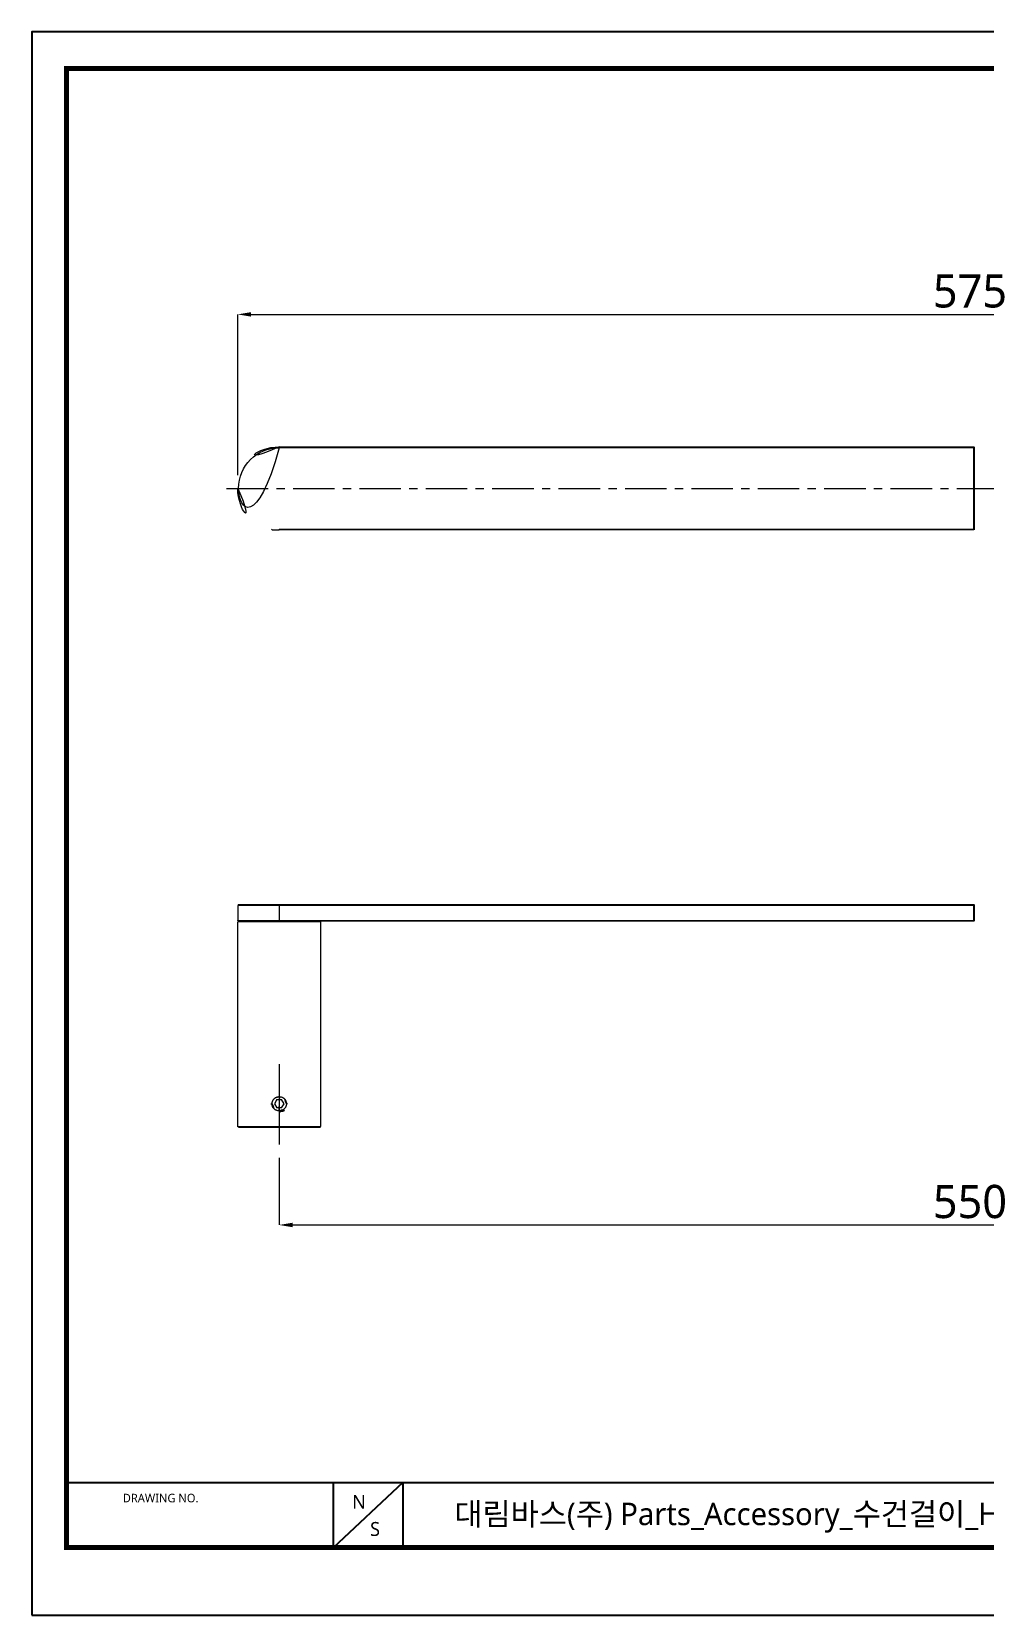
# Model space of a CAD drawing. Extents: x 16296677167 to 16296677818, y -37409618710 to -37409618233.
# Drawn here: x 16296677166.6 to 16296677453.6, y -37409618710.2 to -37409618233.2 of the extents above; entities that cross this region are included whole.
import ezdxf

# ---------------------------------------------------------------- set-up
doc = ezdxf.new("R2010")
doc.units = 0
doc.header["$LTSCALE"] = 10
doc.header["$MEASUREMENT"] = 0
doc.header["$PDMODE"] = 3
doc.header["$PDSIZE"] = -10
doc.linetypes.add('CENTER', pattern=[2, 1.25, -0.25, 0.25, -0.25])
doc.layers.get('0').update_dxf_attribs({"linetype": 'CONTINUOUS'})
doc.layers.get('DEFPOINTS').update_dxf_attribs({"linetype": 'CONTINUOUS'})
doc.layers.add('1', color=7, linetype='CONTINUOUS')
doc.styles.add('Daelim Dimension', font='NanumGothic.ttf')
doc.dimstyles.new('DEFAULT', dxfattribs={"dimscale": 2, "dimtxt": 2, "dimasz": 2, "dimexe": 0, "dimexo": 2, "dimgap": 1, "dimtad": 1, "dimdec": 1, "dimzin": 9, "dimdsep": 46, "dimtxsty": 'Daelim Dimension', "dimcen": 0.5, "dimclrd": 252, "dimclre": 252, "dimclrt": 3, "dimadec": 1, "dimazin": 0, "dimtfac": 1, "dimtdec": 1, "dimtix": 1, "dimtmove": 0, "dimatfit": 3, "dimfxl": 1, "dimtolj": 1, "dimtzin": 1, "dimlwd": 9, "dimlwe": 9, "dimarcsym": 0})

# ---------------------------------------------------------------- blocks, each defined once
blk = doc.blocks.new('*D0')
at = {"color": 5, "lineweight": 9, "ltscale": 0.5, "transparency": 16777216}
for p, q in [((16296677228.70333, -37409618366.74032), (16296677228.70333, -37409618318.32808)), ((16296677232.70333, -37409618318.32808), (16296677665.85596, -37409618318.32808)), ((16296677669.85596, -37409618366.72539), (16296677669.85596, -37409618318.32808))]:
    blk.add_line(p, q, dxfattribs=at)
at = {"color": 5, "ltscale": 0.5, "transparency": 16777216}
for points in [[(16296677232.70333, -37409618317.66142), (16296677232.70333, -37409618318.99474), (16296677228.70333, -37409618318.32808)], [(16296677665.85596, -37409618317.66142), (16296677665.85596, -37409618318.99474), (16296677669.85596, -37409618318.32808)]]:
    blk.add_solid(points, dxfattribs=at)
at = {"layer": 'DEFPOINTS', "color": 0, "ltscale": 0.5, "transparency": 16777216}
for p in [(16296677669.85596, -37409618318.32808), (16296677228.70333, -37409618370.74032), (16296677669.85596, -37409618370.72539)]:
    blk.add_point(p, dxfattribs=at)
at = {"color": 7, "ltscale": 0.5, "transparency": 16777216, "insert": (16296677449.27964, -37409618311.32808), "char_height": 10, "attachment_point": 5, "style": 'Daelim Dimension'}
blk.add_mtext('\\A1;575', dxfattribs=at)
blk = doc.blocks.new('*D1')
at = {"color": 5, "lineweight": 9, "ltscale": 0.5, "transparency": 16777216}
for p, q in [((16296677241.203329, -37409618572.374229), (16296677241.203329, -37409618592.602013)), ((16296677657.35597, -37409618572.374229), (16296677657.35597, -37409618592.602013)), ((16296677245.203329, -37409618592.602013), (16296677653.35597, -37409618592.602013))]:
    blk.add_line(p, q, dxfattribs=at)
at = {"color": 5, "ltscale": 0.5, "transparency": 16777216}
for points in [[(16296677245.203329, -37409618591.935349), (16296677245.203329, -37409618593.268677), (16296677241.203329, -37409618592.602013)], [(16296677653.35597, -37409618591.935349), (16296677653.35597, -37409618593.268677), (16296677657.35597, -37409618592.602013)]]:
    blk.add_solid(points, dxfattribs=at)
at = {"layer": 'DEFPOINTS', "color": 0, "ltscale": 0.5, "transparency": 16777216}
for p in [(16296677241.203329, -37409618568.374229), (16296677657.35597, -37409618568.374229), (16296677657.35597, -37409618592.602013)]:
    blk.add_point(p, dxfattribs=at)
at = {"color": 7, "ltscale": 0.5, "transparency": 16777216, "insert": (16296677449.27965, -37409618585.602013), "char_height": 10, "attachment_point": 5, "style": 'Daelim Dimension'}
blk.add_mtext('\\A1;550', dxfattribs=at)

msp = doc.modelspace()

# ---------------------------------------------------------------- linework, layer by layer
at = {"ltscale": 0.5}
for p, q in [((16296677450.46756, -37409618358.240318), (16296677450.46756, -37409618383.240318)), ((16296677450.46756, -37409618496.094994), (16296677450.46756, -37409618501.094994))]:
    msp.add_line(p, q, dxfattribs=at)
at = {"color": 1, "linetype": 'CENTER', "lineweight": 0}
for p, q in [((16296677225.361629, -37409618370.725388), (16296677674.80624, -37409618370.725388)), ((16296677241.203329, -37409618544.136787), (16296677241.203329, -37409618568.374229))]:
    msp.add_line(p, q, dxfattribs=at)
at = {"color": 5}
msp.add_line((16296677177.089279, -37409618670.210129), (16296677701.27656, -37409618670.210129), dxfattribs=at)
at = {"color": 5, "ltscale": 40}
for p, q in [((16296677257.43997, -37409618670.210129), (16296677257.43997, -37409618689.826469)), ((16296677257.43997, -37409618670.210129), (16296677257.43997, -37409618689.826469)), ((16296677278.43432, -37409618670.210129), (16296677257.43997, -37409618689.826469)), ((16296677278.43432, -37409618670.210129), (16296677257.43997, -37409618689.826469)), ((16296677278.43432, -37409618670.210129), (16296677278.43432, -37409618689.826469)), ((16296677278.43432, -37409618670.210129), (16296677278.43432, -37409618689.826469))]:
    msp.add_line(p, q, dxfattribs=at)
at = {"ltscale": 0.5}
msp.add_lwpolyline([(16296677166.62108, -37409618710.177017), (16296677817.62108, -37409618710.177017), (16296677817.62108, -37409618233.177017), (16296677166.62108, -37409618233.177017)], close=True, dxfattribs=at)
at = {"color": 5, "linetype": 'ByBlock', "lineweight": 200, "const_width": 1.5}
msp.add_lwpolyline([(16296677177.089279, -37409618689.752296), (16296677807.089279, -37409618689.752296), (16296677807.089279, -37409618244.252296), (16296677177.089279, -37409618244.252296)], close=True, dxfattribs=at)
at = {"layer": '1', "color": 7, "linetype": 'Continuous', "lineweight": 18}
for p, q in [((16296677241.203329, -37409618358.240318), (16296677450.46756, -37409618358.240318)), ((16296677238.82498, -37409618383.011971), (16296677239.053329, -37409618383.240318)), ((16296677239.053329, -37409618383.240318), (16296677241.203329, -37409618383.240318)), ((16296677450.46756, -37409618383.240318), (16296677241.203329, -37409618383.240318)), ((16296677228.703329, -37409618496.344994), (16296677228.703329, -37409618500.844994)), ((16296677228.953329, -37409618496.094994), (16296677241.17346, -37409618496.094994)), ((16296677241.17346, -37409618496.094994), (16296677450.46756, -37409618496.094994)), ((16296677228.703329, -37409618562.894981), (16296677228.703329, -37409618501.294983)), ((16296677242.31101, -37409618501.094994), (16296677228.90333, -37409618501.094994)), ((16296677450.46756, -37409618501.094994), (16296677242.311951, -37409618501.094994)), ((16296677253.50325, -37409618501.094994), (16296677253.50333, -37409618501.094994)), ((16296677253.703329, -37409618562.894981), (16296677253.703329, -37409618501.294983)), ((16296677240.48164, -37409618554.844994), (16296677239.759951, -37409618556.094994)), ((16296677239.759951, -37409618556.094994), (16296677240.48164, -37409618557.344994)), ((16296677240.48164, -37409618554.844994), (16296677241.925011, -37409618554.844994)), ((16296677241.925011, -37409618557.344994), (16296677240.48164, -37409618557.344994)), ((16296677242.6467, -37409618556.094994), (16296677241.925011, -37409618554.844994)), ((16296677241.925011, -37409618557.344994), (16296677242.6467, -37409618556.094994)), ((16296677228.90333, -37409618563.094994), (16296677253.50333, -37409618563.094994)), ((16296677251.553329, -37409618563.094994), (16296677251.55328, -37409618563.094994))]:
    msp.add_line(p, q, dxfattribs=at)
at = {"layer": '1', "color": 7, "linetype": 'Continuous', "lineweight": 13}
for p, q in [((16296677241.203329, -37409618358.240318), (16296677241.203329, -37409618358.490318)), ((16296677450.46756, -37409618358.490318), (16296677241.203329, -37409618358.490318)), ((16296677241.17346, -37409618382.990318), (16296677450.46756, -37409618382.990318)), ((16296677241.203329, -37409618382.99028), (16296677241.203329, -37409618383.240318)), ((16296677241.203329, -37409618496.344994), (16296677228.703329, -37409618496.344994)), ((16296677241.203329, -37409618496.094994), (16296677241.203329, -37409618496.344994)), ((16296677241.203329, -37409618496.344994), (16296677241.203329, -37409618500.844994)), ((16296677450.46756, -37409618496.344994), (16296677241.203329, -37409618496.344994)), ((16296677228.703329, -37409618500.844994), (16296677241.203329, -37409618500.844994)), ((16296677253.703251, -37409618501.294983), (16296677228.703329, -37409618501.294983)), ((16296677241.203329, -37409618500.844994), (16296677450.46756, -37409618500.844978)), ((16296677241.203329, -37409618500.844994), (16296677241.203329, -37409618501.094994)), ((16296677253.703329, -37409618501.294983), (16296677253.703251, -37409618501.294983)), ((16296677238.703329, -37409618556.094994), (16296677239.053329, -37409618556.094994)), ((16296677243.703329, -37409618556.094994), (16296677243.353331, -37409618556.094994)), ((16296677228.703329, -37409618562.894981), (16296677228.70336, -37409618562.894981)), ((16296677228.70336, -37409618562.894981), (16296677253.703329, -37409618562.894981))]:
    msp.add_line(p, q, dxfattribs=at)
at = {"layer": '1', "color": 7, "linetype": 'Continuous', "lineweight": 18}
for centre, radius, start, end in [((16296677241.203329, -37409618370.740318), 12.5, 90, 180), ((16296677241.203329, -37409618370.740318), 12.25, 90, 269.86033657), ((16296677241.203329, -37409618370.740318), 12.5, 180, 270), ((16296677228.953329, -37409618496.344994), 0.25, 90, 180), ((16296677228.953329, -37409618500.844994), 0.25, 180, 270), ((16296677228.90333, -37409618501.294983), 0.2, 90, 180), ((16296677253.50333, -37409618501.294983), 0.2, 0, 90), ((16296677241.203329, -37409618556.094994), 2.15, 90, 180), ((16296677241.203329, -37409618556.094994), 2.15, 0, 90), ((16296677241.203329, -37409618556.094994), 2.15, 180, 270), ((16296677241.203329, -37409618556.094994), 2.5, 270, 0), ((16296677241.203329, -37409618556.094994), 2.15, 270, 0), ((16296677228.90333, -37409618562.894981), 0.2, 180, 270), ((16296677253.50333, -37409618562.894981), 0.2, 270, 0)]:
    msp.add_arc(centre, radius, start, end, dxfattribs=at)
for points, knots in [([(16296677228.9534, -37409618501.094994), (16296677228.9534, -37409618501.094994), (16296677228.954269, -37409618501.094994), (16296677229.238251, -37409618501.094994), (16296677230.47213, -37409618501.094994), (16296677232.4359, -37409618501.094994), (16296677234.993401, -37409618501.094994), (16296677237.99655, -37409618501.094994), (16296677240.105961, -37409618501.094994), (16296677241.203329, -37409618501.094994)], [0, 0, 0, 0, 0.0011755693, 0.1676463077, 0.3341170462, 0.5005877846, 0.6670585231, 0.8335292615, 1, 1, 1, 1]), ([(16296677241.203329, -37409618553.944977), (16296677241.13217, -37409618553.944977), (16296677240.991091, -37409618553.952026), (16296677240.78301, -37409618553.982979), (16296677240.646629, -37409618554.017113), (16296677240.56214, -37409618554.042747), (16296677240.545271, -37409618554.048088), (16296677240.511629, -37409618554.059212), (16296677240.49482, -37409618554.065002), (16296677240.44474, -37409618554.082947), (16296677240.411791, -37409618554.09568), (16296677240.249161, -37409618554.16317), (16296677240.12578, -37409618554.22921), (16296677239.979851, -37409618554.326698), (16296677239.95108, -37409618554.346947), (16296677239.89439, -37409618554.388977), (16296677239.8664, -37409618554.410828), (16296677239.784479, -37409618554.478088), (16296677239.68047, -37409618554.572456), (16296677239.53964, -37409618554.72776), (16296677239.455851, -37409618554.840462), (16296677239.39691, -37409618554.928543), (16296677239.37788, -37409618554.958542), (16296677239.341539, -37409618555.019112), (16296677239.324169, -37409618555.049744), (16296677239.274469, -37409618555.142647), (16296677239.214531, -37409618555.269234), (16296677239.16713, -37409618555.401176), (16296677239.13636, -37409618555.50219), (16296677239.126909, -37409618555.536201), (16296677239.109619, -37409618555.604927), (16296677239.101789, -37409618555.639671), (16296677239.067181, -37409618555.813179), (16296677239.05344, -37409618555.952827), (16296677239.05327, -37409618556.163551), (16296677239.05665, -37409618556.234009), (16296677239.06531, -37409618556.322342), (16296677239.067261, -37409618556.340027), (16296677239.0716, -37409618556.375259), (16296677239.078739, -37409618556.42791), (16296677239.08779, -37409618556.480003), (16296677239.122101, -37409618556.652458), (16296677239.16272, -37409618556.786598), (16296677239.23011, -37409618556.949478), (16296677239.244419, -37409618556.981812), (16296677239.274759, -37409618557.045982), (16296677239.290661, -37409618557.077553), (16296677239.340481, -37409618557.170753), (16296677239.412609, -37409618557.291008), (16296677239.495871, -37409618557.403419), (16296677239.562531, -37409618557.484772), (16296677239.59692, -37409618557.524712), (16296677239.63291, -37409618557.56353), (16296677239.65727, -37409618557.589149), (16296677239.669649, -37409618557.601852), (16296677239.732149, -37409618557.664429), (16296677239.8363, -37409618557.758842), (16296677240.00461, -37409618557.883904), (16296677240.12487, -37409618557.956284), (16296677240.202629, -37409618557.997993), (16296677240.218321, -37409618558.006157), (16296677240.249941, -37409618558.022133), (16296677240.26589, -37409618558.029938), (16296677240.313869, -37409618558.052696), (16296677240.346121, -37409618558.067017), (16296677240.508591, -37409618558.134506), (16296677240.642559, -37409618558.175331), (16296677240.81506, -37409618558.20993), (16296677240.84981, -37409618558.216019), (16296677240.91983, -37409618558.226509), (16296677240.95516, -37409618558.230911), (16296677241.061239, -37409618558.241463), (16296677241.13217, -37409618558.244987), (16296677241.203329, -37409618558.244987)], [0, 0, 0, 0, 0.03125, 0.0625, 0.09375, 0.09375, 0.1015625, 0.1015625, 0.109375, 0.109375, 0.125, 0.125, 0.1875, 0.1875, 0.203125, 0.203125, 0.21875, 0.21875, 0.25, 0.28125, 0.3125, 0.3125, 0.328125, 0.328125, 0.34375, 0.34375, 0.375, 0.40625, 0.40625, 0.421875, 0.421875, 0.4375, 0.4375, 0.5, 0.5, 0.53125, 0.53125, 0.5390625, 0.5390625, 0.546875, 0.5625, 0.5625, 0.625, 0.625, 0.640625, 0.640625, 0.65625, 0.65625, 0.6875, 0.71875, 0.71875, 0.734375, 0.7421875, 0.7421875, 0.75, 0.75, 0.78125, 0.8125, 0.84375, 0.84375, 0.8515625, 0.8515625, 0.859375, 0.859375, 0.875, 0.875, 0.9375, 0.9375, 0.953125, 0.953125, 0.96875, 0.96875, 1, 1, 1, 1]), ([(16296677241.203329, -37409618558.244987), (16296677241.274481, -37409618558.244987), (16296677241.41556, -37409618558.237938), (16296677241.62364, -37409618558.206993), (16296677241.760019, -37409618558.172859), (16296677241.844521, -37409618558.147217), (16296677241.86138, -37409618558.141876), (16296677241.895029, -37409618558.13076), (16296677241.911831, -37409618558.124969), (16296677241.96191, -37409618558.107033), (16296677241.99486, -37409618558.094276), (16296677242.157499, -37409618558.026787), (16296677242.28087, -37409618557.960747), (16296677242.4268, -37409618557.863274), (16296677242.45557, -37409618557.843018), (16296677242.51226, -37409618557.800987), (16296677242.540251, -37409618557.779137), (16296677242.622181, -37409618557.711884), (16296677242.726191, -37409618557.6175), (16296677242.86701, -37409618557.462212), (16296677242.9508, -37409618557.34951), (16296677243.009741, -37409618557.261436), (16296677243.02877, -37409618557.23143), (16296677243.065109, -37409618557.170853), (16296677243.082479, -37409618557.140228), (16296677243.132179, -37409618557.047318), (16296677243.19212, -37409618556.920738), (16296677243.239519, -37409618556.788788), (16296677243.27029, -37409618556.687767), (16296677243.279751, -37409618556.653763), (16296677243.297029, -37409618556.585037), (16296677243.304859, -37409618556.550293), (16296677243.33947, -37409618556.376793), (16296677243.35322, -37409618556.237137), (16296677243.35338, -37409618556.026413), (16296677243.35, -37409618555.955963), (16296677243.341339, -37409618555.86763), (16296677243.33939, -37409618555.849937), (16296677243.335051, -37409618555.814713), (16296677243.327909, -37409618555.762062), (16296677243.318859, -37409618555.709961), (16296677243.28455, -37409618555.537514), (16296677243.243931, -37409618555.403374), (16296677243.17654, -37409618555.240494), (16296677243.16223, -37409618555.208153), (16296677243.131889, -37409618555.143982), (16296677243.11599, -37409618555.112419), (16296677243.06617, -37409618555.019211), (16296677242.994049, -37409618554.898956), (16296677242.910789, -37409618554.786552), (16296677242.84412, -37409618554.705193), (16296677242.809731, -37409618554.665253), (16296677242.773741, -37409618554.626442), (16296677242.74938, -37409618554.600822), (16296677242.737, -37409618554.58812), (16296677242.6745, -37409618554.525543), (16296677242.570351, -37409618554.431129), (16296677242.40204, -37409618554.306068), (16296677242.28178, -37409618554.233688), (16296677242.20402, -37409618554.191978), (16296677242.188339, -37409618554.183823), (16296677242.15671, -37409618554.167847), (16296677242.14076, -37409618554.160027), (16296677242.092779, -37409618554.137283), (16296677242.060539, -37409618554.122948), (16296677241.89806, -37409618554.055473), (16296677241.76409, -37409618554.014633), (16296677241.591591, -37409618553.980042), (16296677241.556841, -37409618553.973953), (16296677241.48682, -37409618553.963463), (16296677241.45149, -37409618553.959061), (16296677241.345409, -37409618553.948509), (16296677241.274481, -37409618553.944977), (16296677241.203329, -37409618553.944977)], [0, 0, 0, 0, 0.03125, 0.0625, 0.09375, 0.09375, 0.1015625, 0.1015625, 0.109375, 0.109375, 0.125, 0.125, 0.1875, 0.1875, 0.203125, 0.203125, 0.21875, 0.21875, 0.25, 0.28125, 0.3125, 0.3125, 0.328125, 0.328125, 0.34375, 0.34375, 0.375, 0.40625, 0.40625, 0.421875, 0.421875, 0.4375, 0.4375, 0.5, 0.5, 0.53125, 0.53125, 0.5390625, 0.5390625, 0.546875, 0.5625, 0.5625, 0.625, 0.625, 0.640625, 0.640625, 0.65625, 0.65625, 0.6875, 0.71875, 0.71875, 0.734375, 0.7421875, 0.7421875, 0.75, 0.75, 0.78125, 0.8125, 0.84375, 0.84375, 0.8515625, 0.8515625, 0.859375, 0.859375, 0.875, 0.875, 0.9375, 0.9375, 0.953125, 0.953125, 0.96875, 0.96875, 1, 1, 1, 1])]:
    msp.add_open_spline(points, degree=3, knots=knots, dxfattribs=at)

# ---------------------------------------------------------------- texts
at = {"color": 5, "ltscale": 40, "style": 'Daelim Dimension'}
msp.add_text('DRAWING NO.', height=2.56901127, dxfattribs=at).set_placement((16296677194.06218, -37409618676.144814))
at = {"char_height": 4.204124, "width": 5.86731056, "attachment_point": 1, "style": 'Daelim Dimension'}
for s, insert in [('N', (16296677263.15016, -37409618673.88784)), ('S', (16296677268.556299, -37409618682.065361))]:
    msp.add_mtext(s, dxfattribs=dict(at, insert=insert))
at = {"color": 2, "insert": (16296677293.96154, -37409618676.256248), "char_height": 6.75662715, "width": 260.66283526, "attachment_point": 1, "style": 'Daelim Dimension'}
msp.add_mtext('{\\fGulim|b0|i0|c129|p50;대림}바스(주) Parts_Accessory_{\\fGulim|b0|i0|c129|p50;수건걸이}_HFA HA12', dxfattribs=at)

# ---------------------------------------------------------------- dimensions: what is measured, and where the dimension line sits
at = {"ltscale": 0.5}
for base, p1, p2, text, picture, middle in [((16296677669.855961, -37409618318.328079), (16296677228.703329, -37409618370.740318), (16296677669.855961, -37409618370.725388), '575', '*D0', (16296677449.27964, -37409618311.328079)), ((16296677657.35597, -37409618592.602013), (16296677241.203329, -37409618568.374229), (16296677657.35597, -37409618568.374229), '550', '*D1', (16296677449.27965, -37409618585.602013))]:
    dim = msp.add_linear_dim(base=base, p1=p1, p2=p2, text=text, dimstyle='DEFAULT', override={"dimtxt": 5, "dimclrd": 5, "dimclre": 5, "dimclrt": 7}, dxfattribs=at)
    dim.commit()
    dim.dimension.update_dxf_attribs({"geometry": picture, "text_midpoint": middle})

doc.saveas('drawing.dxf')
